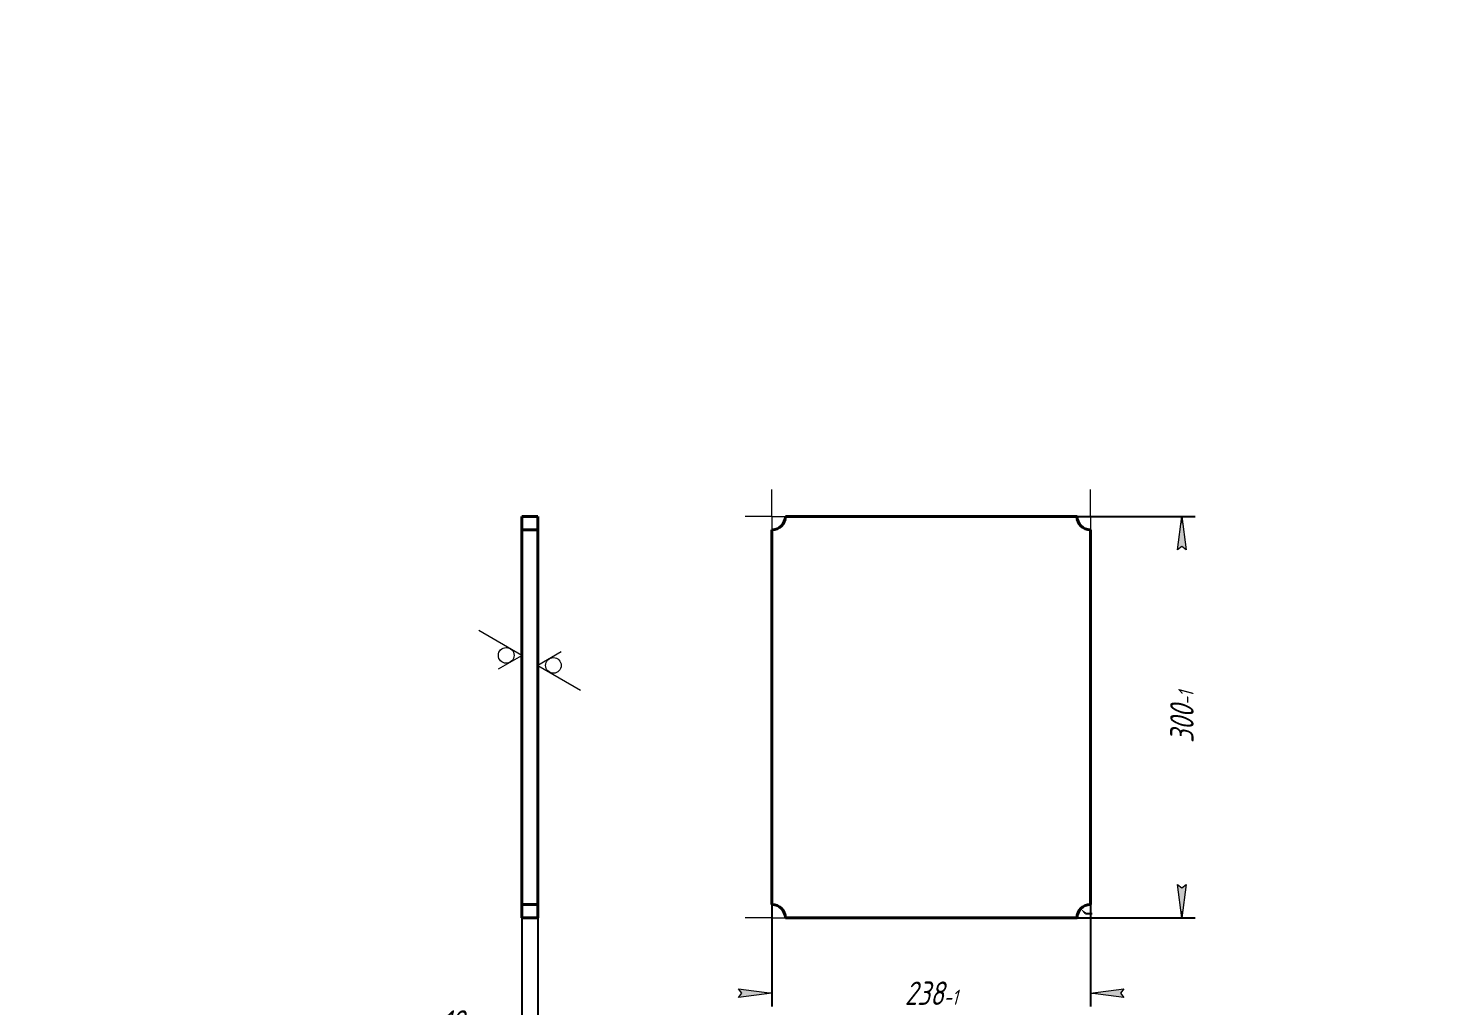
# Model space of a CAD drawing. Header units: millimetres. Extents: x 0 to 210, y 0 to 297.
# Drawn here: x 0 to 210, y 150.9 to 297 of the extents above; entities that cross this region are included whole.
import ezdxf

# ---------------------------------------------------------------- set-up
doc = ezdxf.new("R2010")
doc.units = ezdxf.units.MM
for name, pattern in [('K5LT_AXLED', [19.5, 15, -1.5, 1.5, -1.5]), ('K5LT_BASIC', [0]), ('K5LT_THIN', [0])]:
    doc.linetypes.add(name, pattern=pattern)
doc.layers.add('Системный слой', color=7, linetype='Continuous')
doc.styles.add('KDIMTEXTSTYLE', font='GOST_AU.SHX', dxfattribs={"width": 0.96, "oblique": 15, "height": 5})
doc.dimstyles.new('KDIMSTYLE (0.20)', dxfattribs={"dimtxt": 5, "dimasz": 1, "dimexe": 2, "dimexo": 0.0625, "dimgap": 1, "dimtad": 1, "dimlfac": 5, "dimtxsty": 'KDIMTEXTSTYLE', "dimsah": 1, "dimcen": 0.09, "dimdle": 1, "dimadec": 0, "dimazin": 0, "dimtfac": 0.667, "dimtmove": 0, "dimatfit": 3, "dimfxl": 1, "dimtvp": 1, "dimtolj": 1, "dimtzin": 0, "dimarcsym": 0})

# ---------------------------------------------------------------- blocks, each defined once
blk = doc.blocks.new('KDIMARROW_02')
at = {"layer": 'Системный слой'}
blk.add_hatch(color=0, dxfattribs=at).paths.add_polyline_path([(4.5, 0), (5, 0.66), (0, 0), (5, -0.66)])
at = {"layer": 'Системный слой', "color": 0, "linetype": 'K5LT_THIN', "lineweight": 18}
for p, q in [((0, 0), (-1, 0)), ((5, 0.66), (0, 0)), ((0, 0), (5, -0.66)), ((0, 0), (7, 0)), ((4.5, 0), (5, 0.66)), ((5, -0.66), (4.5, 0))]:
    blk.add_line(p, q, dxfattribs=at)
blk = doc.blocks.new('U0')
at = {"layer": 'Системный слой', "color": 7, "linetype": 'K5LT_THIN', "lineweight": 18}
for p, q in [((73.8, 203.27), (67.4, 206.97)), ((70.3, 201.25), (73.8, 203.27))]:
    blk.add_line(p, q, dxfattribs=at)
blk.add_arc((71.47, 203.27), 1.17, 0, 360, dxfattribs=at)
blk = doc.blocks.new('U1')
at = {"layer": 'Системный слой', "color": 7, "linetype": 'K5LT_THIN', "lineweight": 18}
for p, q in [((79.7, 203.79), (76.2, 201.77)), ((76.2, 201.77), (82.6, 198.08))]:
    blk.add_line(p, q, dxfattribs=at)
blk.add_arc((78.53, 201.77), 1.17, 0, 360, dxfattribs=at)
blk = doc.blocks.new('KDIMARROW_01')
at = {"layer": 'Системный слой'}
blk.add_hatch(color=0, dxfattribs=at).paths.add_polyline_path([(0, 0), (-5, 0.66), (-4.5, 0), (-5, -0.66)])
at = {"layer": 'Системный слой', "color": 0, "linetype": 'K5LT_THIN', "lineweight": 18}
for p, q in [((-4.5, 0), (-5, 0.66)), ((-5, 0.66), (0, 0)), ((0, 0), (-5, -0.66)), ((-5, -0.66), (-4.5, 0)), ((0, 0), (-1, 0))]:
    blk.add_line(p, q, dxfattribs=at)
blk = doc.blocks.new('U2')
at = {"layer": 'Системный слой', "color": 30, "linetype": 'K5LT_AXLED', "lineweight": 18, "true_color": 0xff8000}
for q in [(111.2, 228.04), (107.2, 224.04), (115.2, 224.04), (111.2, 220.04)]:
    blk.add_line((111.2, 224.04), q, dxfattribs=at)
blk = doc.blocks.new('U3')
at = {"layer": 'Системный слой', "color": 30, "linetype": 'K5LT_AXLED', "lineweight": 18, "true_color": 0xff8000}
for q in [(158.8, 228.04), (154.8, 224.04), (162.8, 224.04), (158.8, 220.04)]:
    blk.add_line((158.8, 224.04), q, dxfattribs=at)
blk = doc.blocks.new('U4')
at = {"layer": 'Системный слой', "color": 30, "linetype": 'K5LT_AXLED', "lineweight": 18, "true_color": 0xff8000}
for q in [(111.2, 168.04), (107.2, 164.04), (111.2, 160.04), (115.2, 164.04)]:
    blk.add_line((111.2, 164.04), q, dxfattribs=at)
blk = doc.blocks.new('U5')
at = {"layer": 'Системный слой', "color": 30, "linetype": 'K5LT_AXLED', "lineweight": 18, "true_color": 0xff8000}
for q in [(158.8, 168.04), (154.8, 164.04), (158.8, 160.04), (162.8, 164.04)]:
    blk.add_line((158.8, 164.04), q, dxfattribs=at)

msp = doc.modelspace()

# ---------------------------------------------------------------- linework, layer by layer
at = {"layer": 'Системный слой', "color": 150, "linetype": 'K5LT_BASIC', "lineweight": 40, "true_color": 0x0080ff}
for p, q in [((76.2, 224.0409), (73.8, 224.0409)), ((73.8, 224.0409), (73.8, 222.0409)), ((76.2, 224.0409), (76.2, 222.0409)), ((113.2, 224.0409), (156.8, 224.0409)), ((73.8, 222.0409), (73.8, 166.0409)), ((76.2, 222.0409), (73.8, 222.0409)), ((76.2, 222.0409), (76.2, 166.0409)), ((111.2, 166.0409), (111.2, 222.0409)), ((158.8, 222.0409), (158.8, 166.0409)), ((73.8, 166.0409), (73.8, 164.0409)), ((76.2, 166.0409), (73.8, 166.0409)), ((76.2, 166.0409), (76.2, 164.0409)), ((76.2, 164.0409), (73.8, 164.0409)), ((156.8, 164.0409), (113.2, 164.0409))]:
    msp.add_line(p, q, dxfattribs=at)
for centre, start, end in [((111.2, 224.0409), 270, 0), ((158.8, 224.0409), 180, 270), ((111.2, 164.0409), 0, 90), ((158.8, 164.0409), 90, 180)]:
    msp.add_arc(centre, 2, start, end, dxfattribs=at)

# ---------------------------------------------------------------- block references
at = {"layer": 'Системный слой'}
for name in ['U2', 'U3', 'U0', 'U1', 'U4', 'U5']:
    msp.add_blockref(name, (0, 0), dxfattribs=at)

# ---------------------------------------------------------------- dimensions: what is measured, and where the dimension line sits
at = {"layer": 'Системный слой', "color": 7}
msp.add_linear_dim(base=(172.479, 224.0409), p1=(156.8, 164.0409), p2=(156.8, 224.0409), angle=90, location=(172.479, 194.0409), dimstyle='KDIMSTYLE (0.20)', override={"dimexo": 0, "dimpost": '\\H3.5;\\W0.965;\\Q15;<>\\H0.65x;\\S^-1;\\H1.5x;', "dimblk1": 'KDIMARROW_01', "dimblk2": 'KDIMARROW_01', "dimse1": 0, "dimse2": 0, "dimclrt": 7, "dimtolj": 1}, dxfattribs=at).render()
for base, p1, p2, location, override in [((111.2, 152.7876), (158.8, 166.0409), (111.2, 166.0409), (135, 152.7876), {"dimexo": 0, "dimpost": '\\H3.5;\\W0.965;\\Q15;<>\\H0.65x;\\S^-1;\\H1.5x;', "dimblk1": 'KDIMARROW_01', "dimblk2": 'KDIMARROW_01', "dimse1": 0, "dimse2": 0, "dimclrt": 7, "dimtolj": 1}), ((73.8, 148.5), (76.2, 164.0409), (73.8, 164.0409), (64.3466, 148.5), {"dimexo": 0, "dimpost": '\\H3.5;\\W0.965;\\Q15;<>\\H3.5;\\W0.965;\\Q15;\\Q15;*', "dimblk1": 'KDIMARROW_02', "dimblk2": 'KDIMARROW_02', "dimse1": 0, "dimse2": 0, "dimclrt": 7, "dimtolj": 1})]:
    msp.add_linear_dim(base=base, p1=p1, p2=p2, location=location, dimstyle='KDIMSTYLE (0.20)', override=override, dxfattribs=at).render()
msp.add_radius_dim(center=(158.8, 164.0409), mpoint=(157.3297, 165.3967), dimstyle='KDIMSTYLE (0.20)', override={"dimtih": 1, "dimtoh": 1, "dimpost": '\\H3.5;\\W0.965;\\Q15;R<>\\X\\H3.5;\\W0.965;\\Q15;\\Q15;4 рад.', "dimblk2": 'KDIMARROW_01', "dimclrt": 7, "dimtofl": 0, "dimtmove": 1, "dimtolj": 1}, dxfattribs=at).render()

doc.saveas('drawing.dxf')
